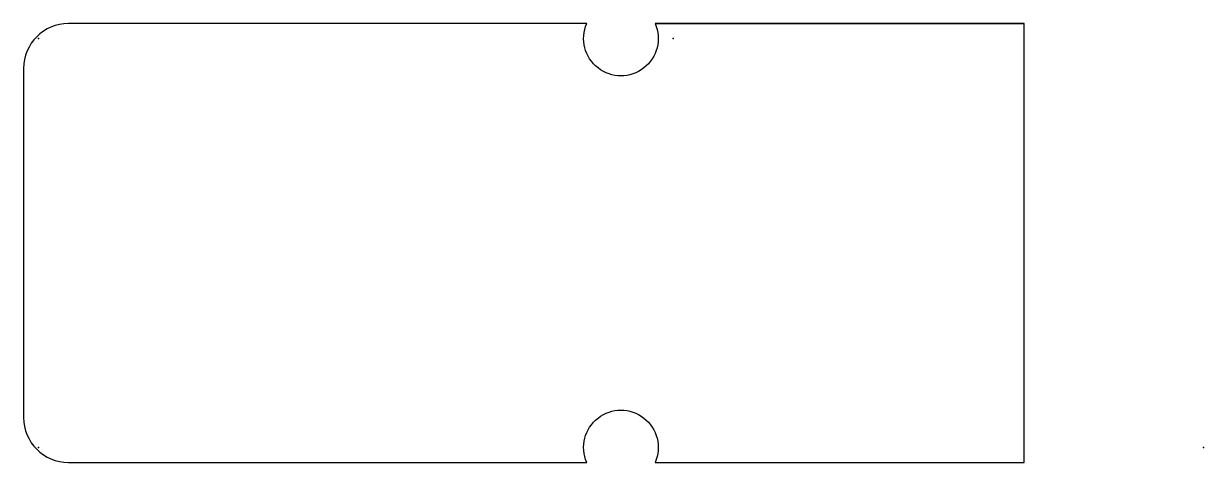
# Model space of a CAD drawing. Header units: millimetres. Extents: x -1 to 78, y -1 to 28.4.
import ezdxf

# ---------------------------------------------------------------- set-up
doc = ezdxf.new("R2010")
doc.units = ezdxf.units.MM
doc.layers.get('0').update_dxf_attribs({"linetype": 'CONTINUOUS'})

msp = doc.modelspace()

# ---------------------------------------------------------------- linework, layer by layer
for p, q in [((36.709, 28.4), (2, 28.4)), ((66, 27.4), (66, 28.4)), ((66, 0), (66, 27.4)), ((-1, 25.4), (-1, 2)), ((66, -1), (66, 0)), ((2, -1), (36.709, -1)), ((41.291, -1), (66, -1))]:
    msp.add_line(p, q)
msp.add_lwpolyline([(66, 28.4), (41.291, 28.4)], close=True)
for centre, start, end in [((2, 25.4), 90, 180), ((2, 2), 180, 270)]:
    msp.add_arc(centre, 3, start, end)
at = {"extrusion": (0, 0, -1)}
for centre, start, end in [((-39, 27.4), -203.57818, 23.57818), ((-39, 0), -23.57818, 203.57818)]:
    msp.add_arc(centre, 2.5, start, end, dxfattribs=at)
for p in [(0, 27.4), (42.5, 27.4), (0, 0), (0, 0), (78, 0)]:
    msp.add_point(p)

doc.saveas('drawing.dxf')
